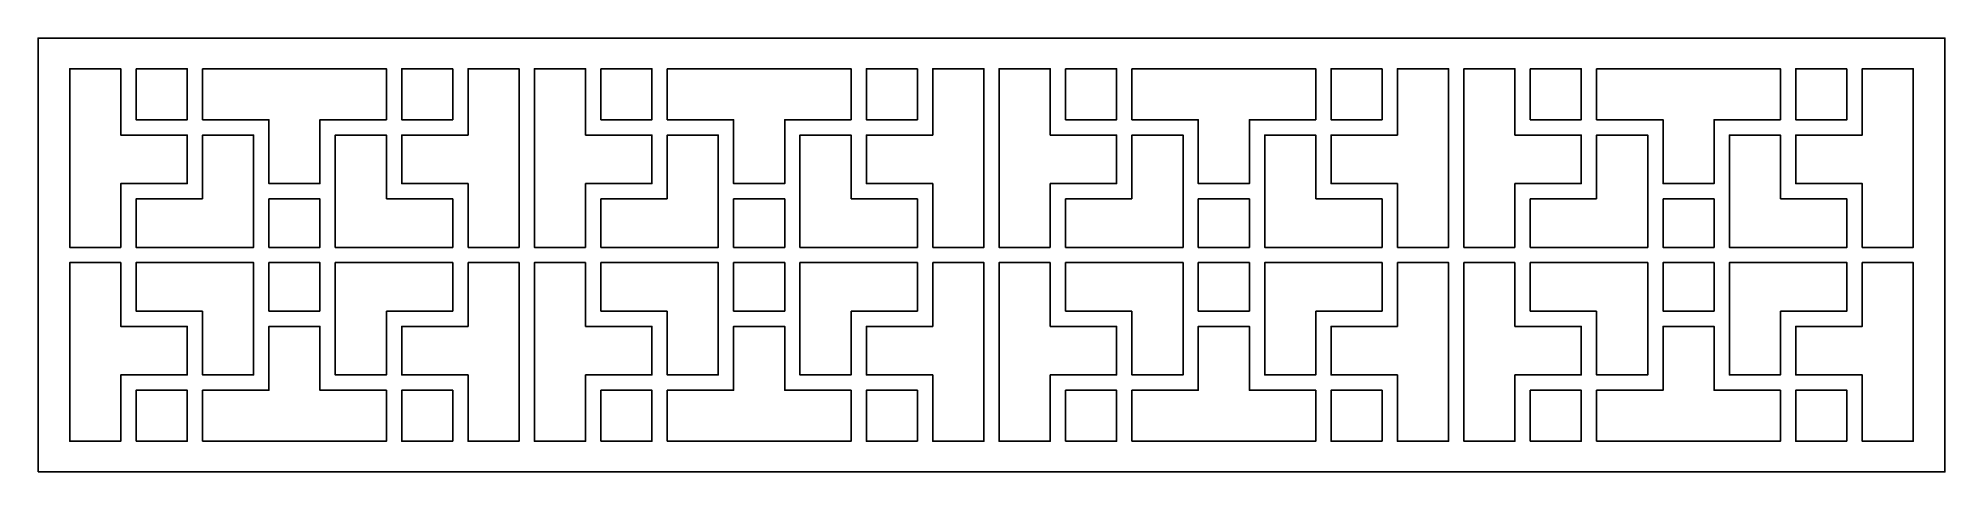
# Model space of a CAD drawing. Header units: centimetres. Extents: x 3.3 to 25.2, y -9 to -4.
import ezdxf

# ---------------------------------------------------------------- set-up
doc = ezdxf.new("R2010")
doc.units = ezdxf.units.CM
doc.header["$MEASUREMENT"] = 0
doc.layers.add('layer 1', color=7, linetype='Continuous')

msp = doc.modelspace()

# ---------------------------------------------------------------- linework, layer by layer
at = {"layer": 'layer 1', "color": 250}
for points, knots in [([(3.28813, -9.00021), (3.28813, -9.00021), (3.28813, -4.02176), (3.28813, -4.02176), (3.28813, -4.02176), (3.28813, -4.02176), (25.15697, -4.02176), (25.15697, -4.02176), (25.15697, -4.02176), (25.15697, -4.02176), (25.15697, -9.00021), (25.15697, -9.00021), (25.15697, -9.00021), (25.15697, -9.00021), (3.28813, -9.00021), (3.28813, -9.00021)], [0, 0, 0, 0, 0.2, 0.2, 0.2, 0.2, 0.4, 0.4, 0.4, 0.4, 0.6, 0.6, 0.6, 0.6, 1, 1, 1, 1]), ([(4.23637, -6.42313), (4.23637, -6.17909), (4.23637, -5.93504), (4.23637, -5.69101), (4.23637, -5.69101), (4.23637, -5.69101), (4.99778, -5.69101), (4.99778, -5.69101), (4.99778, -5.69101), (4.99778, -5.69101), (4.99778, -5.13459), (4.99778, -5.13459), (4.99778, -5.13459), (4.99778, -5.13459), (4.23637, -5.13459), (4.23637, -5.13459), (4.23637, -5.13459), (4.23637, -4.8808), (4.23637, -4.62699), (4.23637, -4.37318), (4.23637, -4.37318), (4.23637, -4.37318), (3.65067, -4.37318), (3.65067, -4.37318), (3.65067, -4.37318), (3.65067, -4.37318), (3.65067, -6.42313), (3.65067, -6.42313), (3.65067, -6.42313), (3.65067, -6.42313), (4.23637, -6.42313), (4.23637, -6.42313)], [0, 0, 0, 0, 0.11111111, 0.11111111, 0.11111111, 0.11111111, 0.22222222, 0.22222222, 0.22222222, 0.22222222, 0.33333333, 0.33333333, 0.33333333, 0.33333333, 0.44444444, 0.44444444, 0.44444444, 0.44444444, 0.55555556, 0.55555556, 0.55555556, 0.55555556, 0.66666667, 0.66666667, 0.66666667, 0.66666667, 0.77777778, 0.77777778, 0.77777778, 0.77777778, 1, 1, 1, 1]), ([(4.41208, -4.37318), (4.41208, -4.37318), (4.41208, -4.95888), (4.41208, -4.95888), (4.41208, -4.95888), (4.41208, -4.95888), (4.99778, -4.95888), (4.99778, -4.95888), (4.99778, -4.95888), (4.99778, -4.95888), (4.99778, -4.37318), (4.99778, -4.37318), (4.99778, -4.37318), (4.99778, -4.37318), (4.41208, -4.37318), (4.41208, -4.37318)], [0, 0, 0, 0, 0.2, 0.2, 0.2, 0.2, 0.4, 0.4, 0.4, 0.4, 0.6, 0.6, 0.6, 0.6, 1, 1, 1, 1]), ([(5.17349, -4.37318), (5.17349, -4.37318), (5.17349, -4.95888), (5.17349, -4.95888), (5.17349, -4.95888), (5.17349, -4.95888), (5.9349, -4.95888), (5.9349, -4.95888), (5.9349, -4.95888), (5.9349, -4.95888), (5.9349, -5.69101), (5.9349, -5.69101), (5.9349, -5.69101), (5.9349, -5.69101), (6.5206, -5.69101), (6.5206, -5.69101), (6.5206, -5.69101), (6.5206, -5.69101), (6.5206, -4.95888), (6.5206, -4.95888), (6.5206, -4.95888), (6.5206, -4.95888), (7.28201, -4.95888), (7.28201, -4.95888), (7.28201, -4.95888), (7.28201, -4.95888), (7.28201, -4.37318), (7.28201, -4.37318), (7.28201, -4.37318), (7.28201, -4.37318), (5.17349, -4.37318), (5.17349, -4.37318)], [0, 0, 0, 0, 0.11111111, 0.11111111, 0.11111111, 0.11111111, 0.22222222, 0.22222222, 0.22222222, 0.22222222, 0.33333333, 0.33333333, 0.33333333, 0.33333333, 0.44444444, 0.44444444, 0.44444444, 0.44444444, 0.55555556, 0.55555556, 0.55555556, 0.55555556, 0.66666667, 0.66666667, 0.66666667, 0.66666667, 0.77777778, 0.77777778, 0.77777778, 0.77777778, 1, 1, 1, 1]), ([(8.04342, -4.37318), (8.04342, -4.37318), (8.04342, -4.95888), (8.04342, -4.95888), (8.04342, -4.95888), (8.04342, -4.95888), (7.45772, -4.95888), (7.45772, -4.95888), (7.45772, -4.95888), (7.45772, -4.95888), (7.45772, -4.37318), (7.45772, -4.37318), (7.45772, -4.37318), (7.45772, -4.37318), (8.04342, -4.37318), (8.04342, -4.37318)], [0, 0, 0, 0, 0.2, 0.2, 0.2, 0.2, 0.4, 0.4, 0.4, 0.4, 0.6, 0.6, 0.6, 0.6, 1, 1, 1, 1]), ([(8.21913, -6.42313), (8.21913, -6.17909), (8.21913, -5.93504), (8.21913, -5.69101), (8.21913, -5.69101), (8.21913, -5.69101), (7.45772, -5.69101), (7.45772, -5.69101), (7.45772, -5.69101), (7.45772, -5.69101), (7.45772, -5.13459), (7.45772, -5.13459), (7.45772, -5.13459), (7.45772, -5.13459), (8.21913, -5.13459), (8.21913, -5.13459), (8.21913, -5.13459), (8.21913, -4.8808), (8.21913, -4.62699), (8.21913, -4.37318), (8.21913, -4.37318), (8.21913, -4.37318), (8.80483, -4.37318), (8.80483, -4.37318), (8.80483, -4.37318), (8.80483, -4.37318), (8.80483, -6.42313), (8.80483, -6.42313), (8.80483, -6.42313), (8.80483, -6.42313), (8.21913, -6.42313), (8.21913, -6.42313)], [0, 0, 0, 0, 0.11111111, 0.11111111, 0.11111111, 0.11111111, 0.22222222, 0.22222222, 0.22222222, 0.22222222, 0.33333333, 0.33333333, 0.33333333, 0.33333333, 0.44444444, 0.44444444, 0.44444444, 0.44444444, 0.55555556, 0.55555556, 0.55555556, 0.55555556, 0.66666667, 0.66666667, 0.66666667, 0.66666667, 0.77777778, 0.77777778, 0.77777778, 0.77777778, 1, 1, 1, 1]), ([(9.56624, -6.42313), (9.56624, -6.17909), (9.56624, -5.93504), (9.56624, -5.69101), (9.56624, -5.69101), (9.56624, -5.69101), (10.32765, -5.69101), (10.32765, -5.69101), (10.32765, -5.69101), (10.32765, -5.69101), (10.32765, -5.13459), (10.32765, -5.13459), (10.32765, -5.13459), (10.32765, -5.13459), (9.56624, -5.13459), (9.56624, -5.13459), (9.56624, -5.13459), (9.56624, -4.8808), (9.56624, -4.62699), (9.56624, -4.37318), (9.56624, -4.37318), (9.56624, -4.37318), (8.98054, -4.37318), (8.98054, -4.37318), (8.98054, -4.37318), (8.98054, -4.37318), (8.98054, -6.42313), (8.98054, -6.42313), (8.98054, -6.42313), (8.98054, -6.42313), (9.56624, -6.42313), (9.56624, -6.42313)], [0, 0, 0, 0, 0.11111111, 0.11111111, 0.11111111, 0.11111111, 0.22222222, 0.22222222, 0.22222222, 0.22222222, 0.33333333, 0.33333333, 0.33333333, 0.33333333, 0.44444444, 0.44444444, 0.44444444, 0.44444444, 0.55555556, 0.55555556, 0.55555556, 0.55555556, 0.66666667, 0.66666667, 0.66666667, 0.66666667, 0.77777778, 0.77777778, 0.77777778, 0.77777778, 1, 1, 1, 1]), ([(9.74195, -4.37318), (9.74195, -4.37318), (9.74195, -4.95888), (9.74195, -4.95888), (9.74195, -4.95888), (9.74195, -4.95888), (10.32765, -4.95888), (10.32765, -4.95888), (10.32765, -4.95888), (10.32765, -4.95888), (10.32765, -4.37318), (10.32765, -4.37318), (10.32765, -4.37318), (10.32765, -4.37318), (9.74195, -4.37318), (9.74195, -4.37318)], [0, 0, 0, 0, 0.2, 0.2, 0.2, 0.2, 0.4, 0.4, 0.4, 0.4, 0.6, 0.6, 0.6, 0.6, 1, 1, 1, 1]), ([(10.50336, -4.37318), (10.50336, -4.37318), (10.50336, -4.95888), (10.50336, -4.95888), (10.50336, -4.95888), (10.50336, -4.95888), (11.26477, -4.95888), (11.26477, -4.95888), (11.26477, -4.95888), (11.26477, -4.95888), (11.26477, -5.69101), (11.26477, -5.69101), (11.26477, -5.69101), (11.26477, -5.69101), (11.85047, -5.69101), (11.85047, -5.69101), (11.85047, -5.69101), (11.85047, -5.69101), (11.85047, -4.95888), (11.85047, -4.95888), (11.85047, -4.95888), (11.85047, -4.95888), (12.61188, -4.95888), (12.61188, -4.95888), (12.61188, -4.95888), (12.61188, -4.95888), (12.61188, -4.37318), (12.61188, -4.37318), (12.61188, -4.37318), (12.61188, -4.37318), (10.50336, -4.37318), (10.50336, -4.37318)], [0, 0, 0, 0, 0.11111111, 0.11111111, 0.11111111, 0.11111111, 0.22222222, 0.22222222, 0.22222222, 0.22222222, 0.33333333, 0.33333333, 0.33333333, 0.33333333, 0.44444444, 0.44444444, 0.44444444, 0.44444444, 0.55555556, 0.55555556, 0.55555556, 0.55555556, 0.66666667, 0.66666667, 0.66666667, 0.66666667, 0.77777778, 0.77777778, 0.77777778, 0.77777778, 1, 1, 1, 1]), ([(13.37329, -4.37318), (13.37329, -4.37318), (13.37329, -4.95888), (13.37329, -4.95888), (13.37329, -4.95888), (13.37329, -4.95888), (12.78759, -4.95888), (12.78759, -4.95888), (12.78759, -4.95888), (12.78759, -4.95888), (12.78759, -4.37318), (12.78759, -4.37318), (12.78759, -4.37318), (12.78759, -4.37318), (13.37329, -4.37318), (13.37329, -4.37318)], [0, 0, 0, 0, 0.2, 0.2, 0.2, 0.2, 0.4, 0.4, 0.4, 0.4, 0.6, 0.6, 0.6, 0.6, 1, 1, 1, 1]), ([(13.549, -6.42313), (13.549, -6.17909), (13.549, -5.93504), (13.549, -5.69101), (13.549, -5.69101), (13.549, -5.69101), (12.78759, -5.69101), (12.78759, -5.69101), (12.78759, -5.69101), (12.78759, -5.69101), (12.78759, -5.13459), (12.78759, -5.13459), (12.78759, -5.13459), (12.78759, -5.13459), (13.549, -5.13459), (13.549, -5.13459), (13.549, -5.13459), (13.549, -4.8808), (13.549, -4.62699), (13.549, -4.37318), (13.549, -4.37318), (13.549, -4.37318), (14.1347, -4.37318), (14.1347, -4.37318), (14.1347, -4.37318), (14.1347, -4.37318), (14.1347, -6.42313), (14.1347, -6.42313), (14.1347, -6.42313), (14.1347, -6.42313), (13.549, -6.42313), (13.549, -6.42313)], [0, 0, 0, 0, 0.11111111, 0.11111111, 0.11111111, 0.11111111, 0.22222222, 0.22222222, 0.22222222, 0.22222222, 0.33333333, 0.33333333, 0.33333333, 0.33333333, 0.44444444, 0.44444444, 0.44444444, 0.44444444, 0.55555556, 0.55555556, 0.55555556, 0.55555556, 0.66666667, 0.66666667, 0.66666667, 0.66666667, 0.77777778, 0.77777778, 0.77777778, 0.77777778, 1, 1, 1, 1]), ([(14.89611, -6.42313), (14.89611, -6.17909), (14.89611, -5.93504), (14.89611, -5.69101), (14.89611, -5.69101), (14.89611, -5.69101), (15.65752, -5.69101), (15.65752, -5.69101), (15.65752, -5.69101), (15.65752, -5.69101), (15.65752, -5.13459), (15.65752, -5.13459), (15.65752, -5.13459), (15.65752, -5.13459), (14.89611, -5.13459), (14.89611, -5.13459), (14.89611, -5.13459), (14.89611, -4.8808), (14.89611, -4.62699), (14.89611, -4.37318), (14.89611, -4.37318), (14.89611, -4.37318), (14.31041, -4.37318), (14.31041, -4.37318), (14.31041, -4.37318), (14.31041, -4.37318), (14.31041, -6.42313), (14.31041, -6.42313), (14.31041, -6.42313), (14.31041, -6.42313), (14.89611, -6.42313), (14.89611, -6.42313)], [0, 0, 0, 0, 0.11111111, 0.11111111, 0.11111111, 0.11111111, 0.22222222, 0.22222222, 0.22222222, 0.22222222, 0.33333333, 0.33333333, 0.33333333, 0.33333333, 0.44444444, 0.44444444, 0.44444444, 0.44444444, 0.55555556, 0.55555556, 0.55555556, 0.55555556, 0.66666667, 0.66666667, 0.66666667, 0.66666667, 0.77777778, 0.77777778, 0.77777778, 0.77777778, 1, 1, 1, 1]), ([(15.07182, -4.37318), (15.07182, -4.37318), (15.07182, -4.95888), (15.07182, -4.95888), (15.07182, -4.95888), (15.07182, -4.95888), (15.65752, -4.95888), (15.65752, -4.95888), (15.65752, -4.95888), (15.65752, -4.95888), (15.65752, -4.37318), (15.65752, -4.37318), (15.65752, -4.37318), (15.65752, -4.37318), (15.07182, -4.37318), (15.07182, -4.37318)], [0, 0, 0, 0, 0.2, 0.2, 0.2, 0.2, 0.4, 0.4, 0.4, 0.4, 0.6, 0.6, 0.6, 0.6, 1, 1, 1, 1]), ([(15.83323, -4.37318), (15.83323, -4.37318), (15.83323, -4.95888), (15.83323, -4.95888), (15.83323, -4.95888), (15.83323, -4.95888), (16.59464, -4.95888), (16.59464, -4.95888), (16.59464, -4.95888), (16.59464, -4.95888), (16.59464, -5.69101), (16.59464, -5.69101), (16.59464, -5.69101), (16.59464, -5.69101), (17.18033, -5.69101), (17.18033, -5.69101), (17.18033, -5.69101), (17.18033, -5.69101), (17.18033, -4.95888), (17.18033, -4.95888), (17.18033, -4.95888), (17.18033, -4.95888), (17.94174, -4.95888), (17.94174, -4.95888), (17.94174, -4.95888), (17.94174, -4.95888), (17.94174, -4.37318), (17.94174, -4.37318), (17.94174, -4.37318), (17.94174, -4.37318), (15.83323, -4.37318), (15.83323, -4.37318)], [0, 0, 0, 0, 0.11111111, 0.11111111, 0.11111111, 0.11111111, 0.22222222, 0.22222222, 0.22222222, 0.22222222, 0.33333333, 0.33333333, 0.33333333, 0.33333333, 0.44444444, 0.44444444, 0.44444444, 0.44444444, 0.55555556, 0.55555556, 0.55555556, 0.55555556, 0.66666667, 0.66666667, 0.66666667, 0.66666667, 0.77777778, 0.77777778, 0.77777778, 0.77777778, 1, 1, 1, 1]), ([(18.70315, -4.37318), (18.70315, -4.37318), (18.70315, -4.95888), (18.70315, -4.95888), (18.70315, -4.95888), (18.70315, -4.95888), (18.11745, -4.95888), (18.11745, -4.95888), (18.11745, -4.95888), (18.11745, -4.95888), (18.11745, -4.37318), (18.11745, -4.37318), (18.11745, -4.37318), (18.11745, -4.37318), (18.70315, -4.37318), (18.70315, -4.37318)], [0, 0, 0, 0, 0.2, 0.2, 0.2, 0.2, 0.4, 0.4, 0.4, 0.4, 0.6, 0.6, 0.6, 0.6, 1, 1, 1, 1]), ([(18.87886, -6.42313), (18.87886, -6.17909), (18.87886, -5.93504), (18.87886, -5.69101), (18.87886, -5.69101), (18.87886, -5.69101), (18.11745, -5.69101), (18.11745, -5.69101), (18.11745, -5.69101), (18.11745, -5.69101), (18.11745, -5.13459), (18.11745, -5.13459), (18.11745, -5.13459), (18.11745, -5.13459), (18.87886, -5.13459), (18.87886, -5.13459), (18.87886, -5.13459), (18.87886, -4.8808), (18.87886, -4.62699), (18.87886, -4.37318), (18.87886, -4.37318), (18.87886, -4.37318), (19.46456, -4.37318), (19.46456, -4.37318), (19.46456, -4.37318), (19.46456, -4.37318), (19.46456, -6.42313), (19.46456, -6.42313), (19.46456, -6.42313), (19.46456, -6.42313), (18.87886, -6.42313), (18.87886, -6.42313)], [0, 0, 0, 0, 0.11111111, 0.11111111, 0.11111111, 0.11111111, 0.22222222, 0.22222222, 0.22222222, 0.22222222, 0.33333333, 0.33333333, 0.33333333, 0.33333333, 0.44444444, 0.44444444, 0.44444444, 0.44444444, 0.55555556, 0.55555556, 0.55555556, 0.55555556, 0.66666667, 0.66666667, 0.66666667, 0.66666667, 0.77777778, 0.77777778, 0.77777778, 0.77777778, 1, 1, 1, 1]), ([(20.22597, -6.42313), (20.22597, -6.17909), (20.22597, -5.93504), (20.22597, -5.69101), (20.22597, -5.69101), (20.22597, -5.69101), (20.98738, -5.69101), (20.98738, -5.69101), (20.98738, -5.69101), (20.98738, -5.69101), (20.98738, -5.13459), (20.98738, -5.13459), (20.98738, -5.13459), (20.98738, -5.13459), (20.22597, -5.13459), (20.22597, -5.13459), (20.22597, -5.13459), (20.22597, -4.8808), (20.22597, -4.62699), (20.22597, -4.37318), (20.22597, -4.37318), (20.22597, -4.37318), (19.64027, -4.37318), (19.64027, -4.37318), (19.64027, -4.37318), (19.64027, -4.37318), (19.64027, -6.42313), (19.64027, -6.42313), (19.64027, -6.42313), (19.64027, -6.42313), (20.22597, -6.42313), (20.22597, -6.42313)], [0, 0, 0, 0, 0.11111111, 0.11111111, 0.11111111, 0.11111111, 0.22222222, 0.22222222, 0.22222222, 0.22222222, 0.33333333, 0.33333333, 0.33333333, 0.33333333, 0.44444444, 0.44444444, 0.44444444, 0.44444444, 0.55555556, 0.55555556, 0.55555556, 0.55555556, 0.66666667, 0.66666667, 0.66666667, 0.66666667, 0.77777778, 0.77777778, 0.77777778, 0.77777778, 1, 1, 1, 1]), ([(20.40168, -4.37318), (20.40168, -4.37318), (20.40168, -4.95888), (20.40168, -4.95888), (20.40168, -4.95888), (20.40168, -4.95888), (20.98738, -4.95888), (20.98738, -4.95888), (20.98738, -4.95888), (20.98738, -4.95888), (20.98738, -4.37318), (20.98738, -4.37318), (20.98738, -4.37318), (20.98738, -4.37318), (20.40168, -4.37318), (20.40168, -4.37318)], [0, 0, 0, 0, 0.2, 0.2, 0.2, 0.2, 0.4, 0.4, 0.4, 0.4, 0.6, 0.6, 0.6, 0.6, 1, 1, 1, 1]), ([(21.16309, -4.37318), (21.16309, -4.37318), (21.16309, -4.95888), (21.16309, -4.95888), (21.16309, -4.95888), (21.16309, -4.95888), (21.9245, -4.95888), (21.9245, -4.95888), (21.9245, -4.95888), (21.9245, -4.95888), (21.9245, -5.69101), (21.9245, -5.69101), (21.9245, -5.69101), (21.9245, -5.69101), (22.5102, -5.69101), (22.5102, -5.69101), (22.5102, -5.69101), (22.5102, -5.69101), (22.5102, -4.95888), (22.5102, -4.95888), (22.5102, -4.95888), (22.5102, -4.95888), (23.27161, -4.95888), (23.27161, -4.95888), (23.27161, -4.95888), (23.27161, -4.95888), (23.27161, -4.37318), (23.27161, -4.37318), (23.27161, -4.37318), (23.27161, -4.37318), (21.16309, -4.37318), (21.16309, -4.37318)], [0, 0, 0, 0, 0.11111111, 0.11111111, 0.11111111, 0.11111111, 0.22222222, 0.22222222, 0.22222222, 0.22222222, 0.33333333, 0.33333333, 0.33333333, 0.33333333, 0.44444444, 0.44444444, 0.44444444, 0.44444444, 0.55555556, 0.55555556, 0.55555556, 0.55555556, 0.66666667, 0.66666667, 0.66666667, 0.66666667, 0.77777778, 0.77777778, 0.77777778, 0.77777778, 1, 1, 1, 1]), ([(24.03302, -4.37318), (24.03302, -4.37318), (24.03302, -4.95888), (24.03302, -4.95888), (24.03302, -4.95888), (24.03302, -4.95888), (23.44732, -4.95888), (23.44732, -4.95888), (23.44732, -4.95888), (23.44732, -4.95888), (23.44732, -4.37318), (23.44732, -4.37318), (23.44732, -4.37318), (23.44732, -4.37318), (24.03302, -4.37318), (24.03302, -4.37318)], [0, 0, 0, 0, 0.2, 0.2, 0.2, 0.2, 0.4, 0.4, 0.4, 0.4, 0.6, 0.6, 0.6, 0.6, 1, 1, 1, 1]), ([(24.20873, -6.42313), (24.20873, -6.17909), (24.20873, -5.93504), (24.20873, -5.69101), (24.20873, -5.69101), (24.20873, -5.69101), (23.44732, -5.69101), (23.44732, -5.69101), (23.44732, -5.69101), (23.44732, -5.69101), (23.44732, -5.13459), (23.44732, -5.13459), (23.44732, -5.13459), (23.44732, -5.13459), (24.20873, -5.13459), (24.20873, -5.13459), (24.20873, -5.13459), (24.20873, -4.8808), (24.20873, -4.62699), (24.20873, -4.37318), (24.20873, -4.37318), (24.20873, -4.37318), (24.79443, -4.37318), (24.79443, -4.37318), (24.79443, -4.37318), (24.79443, -4.37318), (24.79443, -6.42313), (24.79443, -6.42313), (24.79443, -6.42313), (24.79443, -6.42313), (24.20873, -6.42313), (24.20873, -6.42313)], [0, 0, 0, 0, 0.11111111, 0.11111111, 0.11111111, 0.11111111, 0.22222222, 0.22222222, 0.22222222, 0.22222222, 0.33333333, 0.33333333, 0.33333333, 0.33333333, 0.44444444, 0.44444444, 0.44444444, 0.44444444, 0.55555556, 0.55555556, 0.55555556, 0.55555556, 0.66666667, 0.66666667, 0.66666667, 0.66666667, 0.77777778, 0.77777778, 0.77777778, 0.77777778, 1, 1, 1, 1]), ([(5.17349, -5.86672), (5.17349, -5.86672), (4.41208, -5.86672), (4.41208, -5.86672), (4.41208, -5.86672), (4.41208, -5.86672), (4.41208, -6.42313), (4.41208, -6.42313), (4.41208, -6.42313), (4.41208, -6.42313), (5.75919, -6.42313), (5.75919, -6.42313), (5.75919, -6.42313), (5.75919, -5.94716), (5.75919, -5.4951), (5.75919, -5.13459), (5.75919, -5.13459), (5.75919, -5.13459), (5.17349, -5.13459), (5.17349, -5.13459), (5.17349, -5.13459), (5.17349, -5.37864), (5.17349, -5.62267), (5.17349, -5.86672)], [0, 0, 0, 0, 0.14285714, 0.14285714, 0.14285714, 0.14285714, 0.28571429, 0.28571429, 0.28571429, 0.28571429, 0.42857143, 0.42857143, 0.42857143, 0.42857143, 0.57142857, 0.57142857, 0.57142857, 0.57142857, 0.71428571, 0.71428571, 0.71428571, 0.71428571, 1, 1, 1, 1]), ([(7.28201, -5.86672), (7.28201, -5.86672), (8.04342, -5.86672), (8.04342, -5.86672), (8.04342, -5.86672), (8.04342, -5.86672), (8.04342, -6.42313), (8.04342, -6.42313), (8.04342, -6.42313), (8.04342, -6.42313), (6.69631, -6.42313), (6.69631, -6.42313), (6.69631, -6.42313), (6.69631, -5.94716), (6.69631, -5.4951), (6.69631, -5.13459), (6.69631, -5.13459), (6.69631, -5.13459), (7.28201, -5.13459), (7.28201, -5.13459), (7.28201, -5.13459), (7.28201, -5.37864), (7.28201, -5.62267), (7.28201, -5.86672)], [0, 0, 0, 0, 0.14285714, 0.14285714, 0.14285714, 0.14285714, 0.28571429, 0.28571429, 0.28571429, 0.28571429, 0.42857143, 0.42857143, 0.42857143, 0.42857143, 0.57142857, 0.57142857, 0.57142857, 0.57142857, 0.71428571, 0.71428571, 0.71428571, 0.71428571, 1, 1, 1, 1]), ([(10.50336, -5.86672), (10.50336, -5.86672), (9.74195, -5.86672), (9.74195, -5.86672), (9.74195, -5.86672), (9.74195, -5.86672), (9.74195, -6.42313), (9.74195, -6.42313), (9.74195, -6.42313), (9.74195, -6.42313), (11.08906, -6.42313), (11.08906, -6.42313), (11.08906, -6.42313), (11.08906, -5.94716), (11.08906, -5.4951), (11.08906, -5.13459), (11.08906, -5.13459), (11.08906, -5.13459), (10.50336, -5.13459), (10.50336, -5.13459), (10.50336, -5.13459), (10.50336, -5.37864), (10.50336, -5.62267), (10.50336, -5.86672)], [0, 0, 0, 0, 0.14285714, 0.14285714, 0.14285714, 0.14285714, 0.28571429, 0.28571429, 0.28571429, 0.28571429, 0.42857143, 0.42857143, 0.42857143, 0.42857143, 0.57142857, 0.57142857, 0.57142857, 0.57142857, 0.71428571, 0.71428571, 0.71428571, 0.71428571, 1, 1, 1, 1]), ([(12.61188, -5.86672), (12.61188, -5.86672), (13.37329, -5.86672), (13.37329, -5.86672), (13.37329, -5.86672), (13.37329, -5.86672), (13.37329, -6.42313), (13.37329, -6.42313), (13.37329, -6.42313), (13.37329, -6.42313), (12.02618, -6.42313), (12.02618, -6.42313), (12.02618, -6.42313), (12.02618, -5.94716), (12.02618, -5.4951), (12.02618, -5.13459), (12.02618, -5.13459), (12.02618, -5.13459), (12.61188, -5.13459), (12.61188, -5.13459), (12.61188, -5.13459), (12.61188, -5.37864), (12.61188, -5.62267), (12.61188, -5.86672)], [0, 0, 0, 0, 0.14285714, 0.14285714, 0.14285714, 0.14285714, 0.28571429, 0.28571429, 0.28571429, 0.28571429, 0.42857143, 0.42857143, 0.42857143, 0.42857143, 0.57142857, 0.57142857, 0.57142857, 0.57142857, 0.71428571, 0.71428571, 0.71428571, 0.71428571, 1, 1, 1, 1]), ([(15.83323, -5.86672), (15.83323, -5.86672), (15.07182, -5.86672), (15.07182, -5.86672), (15.07182, -5.86672), (15.07182, -5.86672), (15.07182, -6.42313), (15.07182, -6.42313), (15.07182, -6.42313), (15.07182, -6.42313), (16.41893, -6.42313), (16.41893, -6.42313), (16.41893, -6.42313), (16.41893, -5.94716), (16.41893, -5.4951), (16.41893, -5.13459), (16.41893, -5.13459), (16.41893, -5.13459), (15.83323, -5.13459), (15.83323, -5.13459), (15.83323, -5.13459), (15.83323, -5.37864), (15.83323, -5.62267), (15.83323, -5.86672)], [0, 0, 0, 0, 0.14285714, 0.14285714, 0.14285714, 0.14285714, 0.28571429, 0.28571429, 0.28571429, 0.28571429, 0.42857143, 0.42857143, 0.42857143, 0.42857143, 0.57142857, 0.57142857, 0.57142857, 0.57142857, 0.71428571, 0.71428571, 0.71428571, 0.71428571, 1, 1, 1, 1]), ([(17.94174, -5.86672), (17.94174, -5.86672), (18.70315, -5.86672), (18.70315, -5.86672), (18.70315, -5.86672), (18.70315, -5.86672), (18.70315, -6.42313), (18.70315, -6.42313), (18.70315, -6.42313), (18.70315, -6.42313), (17.35604, -6.42313), (17.35604, -6.42313), (17.35604, -6.42313), (17.35604, -5.94716), (17.35604, -5.4951), (17.35604, -5.13459), (17.35604, -5.13459), (17.35604, -5.13459), (17.94174, -5.13459), (17.94174, -5.13459), (17.94174, -5.13459), (17.94174, -5.37864), (17.94174, -5.62267), (17.94174, -5.86672)], [0, 0, 0, 0, 0.14285714, 0.14285714, 0.14285714, 0.14285714, 0.28571429, 0.28571429, 0.28571429, 0.28571429, 0.42857143, 0.42857143, 0.42857143, 0.42857143, 0.57142857, 0.57142857, 0.57142857, 0.57142857, 0.71428571, 0.71428571, 0.71428571, 0.71428571, 1, 1, 1, 1]), ([(21.16309, -5.86672), (21.16309, -5.86672), (20.40168, -5.86672), (20.40168, -5.86672), (20.40168, -5.86672), (20.40168, -5.86672), (20.40168, -6.42313), (20.40168, -6.42313), (20.40168, -6.42313), (20.40168, -6.42313), (21.74879, -6.42313), (21.74879, -6.42313), (21.74879, -6.42313), (21.74879, -5.94716), (21.74879, -5.4951), (21.74879, -5.13459), (21.74879, -5.13459), (21.74879, -5.13459), (21.16309, -5.13459), (21.16309, -5.13459), (21.16309, -5.13459), (21.16309, -5.37864), (21.16309, -5.62267), (21.16309, -5.86672)], [0, 0, 0, 0, 0.14285714, 0.14285714, 0.14285714, 0.14285714, 0.28571429, 0.28571429, 0.28571429, 0.28571429, 0.42857143, 0.42857143, 0.42857143, 0.42857143, 0.57142857, 0.57142857, 0.57142857, 0.57142857, 0.71428571, 0.71428571, 0.71428571, 0.71428571, 1, 1, 1, 1]), ([(23.27161, -5.86672), (23.27161, -5.86672), (24.03302, -5.86672), (24.03302, -5.86672), (24.03302, -5.86672), (24.03302, -5.86672), (24.03302, -6.42313), (24.03302, -6.42313), (24.03302, -6.42313), (24.03302, -6.42313), (22.68591, -6.42313), (22.68591, -6.42313), (22.68591, -6.42313), (22.68591, -5.94716), (22.68591, -5.4951), (22.68591, -5.13459), (22.68591, -5.13459), (22.68591, -5.13459), (23.27161, -5.13459), (23.27161, -5.13459), (23.27161, -5.13459), (23.27161, -5.37864), (23.27161, -5.62267), (23.27161, -5.86672)], [0, 0, 0, 0, 0.14285714, 0.14285714, 0.14285714, 0.14285714, 0.28571429, 0.28571429, 0.28571429, 0.28571429, 0.42857143, 0.42857143, 0.42857143, 0.42857143, 0.57142857, 0.57142857, 0.57142857, 0.57142857, 0.71428571, 0.71428571, 0.71428571, 0.71428571, 1, 1, 1, 1]), ([(5.9349, -5.86672), (5.9349, -5.86672), (5.9349, -6.42313), (5.9349, -6.42313), (5.9349, -6.42313), (5.9349, -6.42313), (6.5206, -6.42313), (6.5206, -6.42313), (6.5206, -6.42313), (6.5206, -6.42313), (6.5206, -5.86672), (6.5206, -5.86672), (6.5206, -5.86672), (6.5206, -5.86672), (5.9349, -5.86672), (5.9349, -5.86672)], [0, 0, 0, 0, 0.2, 0.2, 0.2, 0.2, 0.4, 0.4, 0.4, 0.4, 0.6, 0.6, 0.6, 0.6, 1, 1, 1, 1]), ([(11.26477, -5.86672), (11.26477, -5.86672), (11.26477, -6.42313), (11.26477, -6.42313), (11.26477, -6.42313), (11.26477, -6.42313), (11.85047, -6.42313), (11.85047, -6.42313), (11.85047, -6.42313), (11.85047, -6.42313), (11.85047, -5.86672), (11.85047, -5.86672), (11.85047, -5.86672), (11.85047, -5.86672), (11.26477, -5.86672), (11.26477, -5.86672)], [0, 0, 0, 0, 0.2, 0.2, 0.2, 0.2, 0.4, 0.4, 0.4, 0.4, 0.6, 0.6, 0.6, 0.6, 1, 1, 1, 1]), ([(16.59464, -5.86672), (16.59464, -5.86672), (16.59464, -6.42313), (16.59464, -6.42313), (16.59464, -6.42313), (16.59464, -6.42313), (17.18033, -6.42313), (17.18033, -6.42313), (17.18033, -6.42313), (17.18033, -6.42313), (17.18033, -5.86672), (17.18033, -5.86672), (17.18033, -5.86672), (17.18033, -5.86672), (16.59464, -5.86672), (16.59464, -5.86672)], [0, 0, 0, 0, 0.2, 0.2, 0.2, 0.2, 0.4, 0.4, 0.4, 0.4, 0.6, 0.6, 0.6, 0.6, 1, 1, 1, 1]), ([(21.9245, -5.86672), (21.9245, -5.86672), (21.9245, -6.42313), (21.9245, -6.42313), (21.9245, -6.42313), (21.9245, -6.42313), (22.5102, -6.42313), (22.5102, -6.42313), (22.5102, -6.42313), (22.5102, -6.42313), (22.5102, -5.86672), (22.5102, -5.86672), (22.5102, -5.86672), (22.5102, -5.86672), (21.9245, -5.86672), (21.9245, -5.86672)], [0, 0, 0, 0, 0.2, 0.2, 0.2, 0.2, 0.4, 0.4, 0.4, 0.4, 0.6, 0.6, 0.6, 0.6, 1, 1, 1, 1]), ([(4.23637, -6.59884), (4.23637, -6.84288), (4.23637, -7.08693), (4.23637, -7.33096), (4.23637, -7.33096), (4.23637, -7.33096), (4.99778, -7.33096), (4.99778, -7.33096), (4.99778, -7.33096), (4.99778, -7.33096), (4.99778, -7.88738), (4.99778, -7.88738), (4.99778, -7.88738), (4.99778, -7.88738), (4.23637, -7.88738), (4.23637, -7.88738), (4.23637, -7.88738), (4.23637, -8.14117), (4.23637, -8.39498), (4.23637, -8.64879), (4.23637, -8.64879), (4.23637, -8.64879), (3.65067, -8.64879), (3.65067, -8.64879), (3.65067, -8.64879), (3.65067, -8.64879), (3.65067, -6.59884), (3.65067, -6.59884), (3.65067, -6.59884), (3.65067, -6.59884), (4.23637, -6.59884), (4.23637, -6.59884)], [0, 0, 0, 0, 0.11111111, 0.11111111, 0.11111111, 0.11111111, 0.22222222, 0.22222222, 0.22222222, 0.22222222, 0.33333333, 0.33333333, 0.33333333, 0.33333333, 0.44444444, 0.44444444, 0.44444444, 0.44444444, 0.55555556, 0.55555556, 0.55555556, 0.55555556, 0.66666667, 0.66666667, 0.66666667, 0.66666667, 0.77777778, 0.77777778, 0.77777778, 0.77777778, 1, 1, 1, 1]), ([(5.17349, -7.15525), (5.17349, -7.15525), (4.41208, -7.15525), (4.41208, -7.15525), (4.41208, -7.15525), (4.41208, -7.15525), (4.41208, -6.59884), (4.41208, -6.59884), (4.41208, -6.59884), (4.41208, -6.59884), (5.75919, -6.59884), (5.75919, -6.59884), (5.75919, -6.59884), (5.75919, -7.07481), (5.75919, -7.52687), (5.75919, -7.88738), (5.75919, -7.88738), (5.75919, -7.88738), (5.17349, -7.88738), (5.17349, -7.88738), (5.17349, -7.88738), (5.17349, -7.64333), (5.17349, -7.3993), (5.17349, -7.15525)], [0, 0, 0, 0, 0.14285714, 0.14285714, 0.14285714, 0.14285714, 0.28571429, 0.28571429, 0.28571429, 0.28571429, 0.42857143, 0.42857143, 0.42857143, 0.42857143, 0.57142857, 0.57142857, 0.57142857, 0.57142857, 0.71428571, 0.71428571, 0.71428571, 0.71428571, 1, 1, 1, 1]), ([(6.5206, -7.15525), (6.5206, -7.15525), (6.5206, -6.59884), (6.5206, -6.59884), (6.5206, -6.59884), (6.5206, -6.59884), (5.9349, -6.59884), (5.9349, -6.59884), (5.9349, -6.59884), (5.9349, -6.59884), (5.9349, -7.15525), (5.9349, -7.15525), (5.9349, -7.15525), (5.9349, -7.15525), (6.5206, -7.15525), (6.5206, -7.15525)], [0, 0, 0, 0, 0.2, 0.2, 0.2, 0.2, 0.4, 0.4, 0.4, 0.4, 0.6, 0.6, 0.6, 0.6, 1, 1, 1, 1]), ([(7.28201, -7.15525), (7.28201, -7.15525), (8.04342, -7.15525), (8.04342, -7.15525), (8.04342, -7.15525), (8.04342, -7.15525), (8.04342, -6.59884), (8.04342, -6.59884), (8.04342, -6.59884), (8.04342, -6.59884), (6.69631, -6.59884), (6.69631, -6.59884), (6.69631, -6.59884), (6.69631, -7.07481), (6.69631, -7.52687), (6.69631, -7.88738), (6.69631, -7.88738), (6.69631, -7.88738), (7.28201, -7.88738), (7.28201, -7.88738), (7.28201, -7.88738), (7.28201, -7.64333), (7.28201, -7.3993), (7.28201, -7.15525)], [0, 0, 0, 0, 0.14285714, 0.14285714, 0.14285714, 0.14285714, 0.28571429, 0.28571429, 0.28571429, 0.28571429, 0.42857143, 0.42857143, 0.42857143, 0.42857143, 0.57142857, 0.57142857, 0.57142857, 0.57142857, 0.71428571, 0.71428571, 0.71428571, 0.71428571, 1, 1, 1, 1]), ([(8.21913, -6.59884), (8.21913, -6.84288), (8.21913, -7.08693), (8.21913, -7.33096), (8.21913, -7.33096), (8.21913, -7.33096), (7.45772, -7.33096), (7.45772, -7.33096), (7.45772, -7.33096), (7.45772, -7.33096), (7.45772, -7.88738), (7.45772, -7.88738), (7.45772, -7.88738), (7.45772, -7.88738), (8.21913, -7.88738), (8.21913, -7.88738), (8.21913, -7.88738), (8.21913, -8.14117), (8.21913, -8.39498), (8.21913, -8.64879), (8.21913, -8.64879), (8.21913, -8.64879), (8.80483, -8.64879), (8.80483, -8.64879), (8.80483, -8.64879), (8.80483, -8.64879), (8.80483, -6.59884), (8.80483, -6.59884), (8.80483, -6.59884), (8.80483, -6.59884), (8.21913, -6.59884), (8.21913, -6.59884)], [0, 0, 0, 0, 0.11111111, 0.11111111, 0.11111111, 0.11111111, 0.22222222, 0.22222222, 0.22222222, 0.22222222, 0.33333333, 0.33333333, 0.33333333, 0.33333333, 0.44444444, 0.44444444, 0.44444444, 0.44444444, 0.55555556, 0.55555556, 0.55555556, 0.55555556, 0.66666667, 0.66666667, 0.66666667, 0.66666667, 0.77777778, 0.77777778, 0.77777778, 0.77777778, 1, 1, 1, 1]), ([(9.56624, -6.59884), (9.56624, -6.84288), (9.56624, -7.08693), (9.56624, -7.33096), (9.56624, -7.33096), (9.56624, -7.33096), (10.32765, -7.33096), (10.32765, -7.33096), (10.32765, -7.33096), (10.32765, -7.33096), (10.32765, -7.88738), (10.32765, -7.88738), (10.32765, -7.88738), (10.32765, -7.88738), (9.56624, -7.88738), (9.56624, -7.88738), (9.56624, -7.88738), (9.56624, -8.14117), (9.56624, -8.39498), (9.56624, -8.64879), (9.56624, -8.64879), (9.56624, -8.64879), (8.98054, -8.64879), (8.98054, -8.64879), (8.98054, -8.64879), (8.98054, -8.64879), (8.98054, -6.59884), (8.98054, -6.59884), (8.98054, -6.59884), (8.98054, -6.59884), (9.56624, -6.59884), (9.56624, -6.59884)], [0, 0, 0, 0, 0.11111111, 0.11111111, 0.11111111, 0.11111111, 0.22222222, 0.22222222, 0.22222222, 0.22222222, 0.33333333, 0.33333333, 0.33333333, 0.33333333, 0.44444444, 0.44444444, 0.44444444, 0.44444444, 0.55555556, 0.55555556, 0.55555556, 0.55555556, 0.66666667, 0.66666667, 0.66666667, 0.66666667, 0.77777778, 0.77777778, 0.77777778, 0.77777778, 1, 1, 1, 1]), ([(10.50336, -7.15525), (10.50336, -7.15525), (9.74195, -7.15525), (9.74195, -7.15525), (9.74195, -7.15525), (9.74195, -7.15525), (9.74195, -6.59884), (9.74195, -6.59884), (9.74195, -6.59884), (9.74195, -6.59884), (11.08906, -6.59884), (11.08906, -6.59884), (11.08906, -6.59884), (11.08906, -7.07481), (11.08906, -7.52687), (11.08906, -7.88738), (11.08906, -7.88738), (11.08906, -7.88738), (10.50336, -7.88738), (10.50336, -7.88738), (10.50336, -7.88738), (10.50336, -7.64333), (10.50336, -7.3993), (10.50336, -7.15525)], [0, 0, 0, 0, 0.14285714, 0.14285714, 0.14285714, 0.14285714, 0.28571429, 0.28571429, 0.28571429, 0.28571429, 0.42857143, 0.42857143, 0.42857143, 0.42857143, 0.57142857, 0.57142857, 0.57142857, 0.57142857, 0.71428571, 0.71428571, 0.71428571, 0.71428571, 1, 1, 1, 1]), ([(11.85047, -7.15525), (11.85047, -7.15525), (11.85047, -6.59884), (11.85047, -6.59884), (11.85047, -6.59884), (11.85047, -6.59884), (11.26477, -6.59884), (11.26477, -6.59884), (11.26477, -6.59884), (11.26477, -6.59884), (11.26477, -7.15525), (11.26477, -7.15525), (11.26477, -7.15525), (11.26477, -7.15525), (11.85047, -7.15525), (11.85047, -7.15525)], [0, 0, 0, 0, 0.2, 0.2, 0.2, 0.2, 0.4, 0.4, 0.4, 0.4, 0.6, 0.6, 0.6, 0.6, 1, 1, 1, 1]), ([(12.61188, -7.15525), (12.61188, -7.15525), (13.37329, -7.15525), (13.37329, -7.15525), (13.37329, -7.15525), (13.37329, -7.15525), (13.37329, -6.59884), (13.37329, -6.59884), (13.37329, -6.59884), (13.37329, -6.59884), (12.02618, -6.59884), (12.02618, -6.59884), (12.02618, -6.59884), (12.02618, -7.07481), (12.02618, -7.52687), (12.02618, -7.88738), (12.02618, -7.88738), (12.02618, -7.88738), (12.61188, -7.88738), (12.61188, -7.88738), (12.61188, -7.88738), (12.61188, -7.64333), (12.61188, -7.3993), (12.61188, -7.15525)], [0, 0, 0, 0, 0.14285714, 0.14285714, 0.14285714, 0.14285714, 0.28571429, 0.28571429, 0.28571429, 0.28571429, 0.42857143, 0.42857143, 0.42857143, 0.42857143, 0.57142857, 0.57142857, 0.57142857, 0.57142857, 0.71428571, 0.71428571, 0.71428571, 0.71428571, 1, 1, 1, 1]), ([(13.549, -6.59884), (13.549, -6.84288), (13.549, -7.08693), (13.549, -7.33096), (13.549, -7.33096), (13.549, -7.33096), (12.78759, -7.33096), (12.78759, -7.33096), (12.78759, -7.33096), (12.78759, -7.33096), (12.78759, -7.88738), (12.78759, -7.88738), (12.78759, -7.88738), (12.78759, -7.88738), (13.549, -7.88738), (13.549, -7.88738), (13.549, -7.88738), (13.549, -8.14117), (13.549, -8.39498), (13.549, -8.64879), (13.549, -8.64879), (13.549, -8.64879), (14.1347, -8.64879), (14.1347, -8.64879), (14.1347, -8.64879), (14.1347, -8.64879), (14.1347, -6.59884), (14.1347, -6.59884), (14.1347, -6.59884), (14.1347, -6.59884), (13.549, -6.59884), (13.549, -6.59884)], [0, 0, 0, 0, 0.11111111, 0.11111111, 0.11111111, 0.11111111, 0.22222222, 0.22222222, 0.22222222, 0.22222222, 0.33333333, 0.33333333, 0.33333333, 0.33333333, 0.44444444, 0.44444444, 0.44444444, 0.44444444, 0.55555556, 0.55555556, 0.55555556, 0.55555556, 0.66666667, 0.66666667, 0.66666667, 0.66666667, 0.77777778, 0.77777778, 0.77777778, 0.77777778, 1, 1, 1, 1]), ([(14.89611, -6.59884), (14.89611, -6.84288), (14.89611, -7.08693), (14.89611, -7.33096), (14.89611, -7.33096), (14.89611, -7.33096), (15.65752, -7.33096), (15.65752, -7.33096), (15.65752, -7.33096), (15.65752, -7.33096), (15.65752, -7.88738), (15.65752, -7.88738), (15.65752, -7.88738), (15.65752, -7.88738), (14.89611, -7.88738), (14.89611, -7.88738), (14.89611, -7.88738), (14.89611, -8.14117), (14.89611, -8.39498), (14.89611, -8.64879), (14.89611, -8.64879), (14.89611, -8.64879), (14.31041, -8.64879), (14.31041, -8.64879), (14.31041, -8.64879), (14.31041, -8.64879), (14.31041, -6.59884), (14.31041, -6.59884), (14.31041, -6.59884), (14.31041, -6.59884), (14.89611, -6.59884), (14.89611, -6.59884)], [0, 0, 0, 0, 0.11111111, 0.11111111, 0.11111111, 0.11111111, 0.22222222, 0.22222222, 0.22222222, 0.22222222, 0.33333333, 0.33333333, 0.33333333, 0.33333333, 0.44444444, 0.44444444, 0.44444444, 0.44444444, 0.55555556, 0.55555556, 0.55555556, 0.55555556, 0.66666667, 0.66666667, 0.66666667, 0.66666667, 0.77777778, 0.77777778, 0.77777778, 0.77777778, 1, 1, 1, 1]), ([(15.83323, -7.15525), (15.83323, -7.15525), (15.07182, -7.15525), (15.07182, -7.15525), (15.07182, -7.15525), (15.07182, -7.15525), (15.07182, -6.59884), (15.07182, -6.59884), (15.07182, -6.59884), (15.07182, -6.59884), (16.41893, -6.59884), (16.41893, -6.59884), (16.41893, -6.59884), (16.41893, -7.07481), (16.41893, -7.52687), (16.41893, -7.88738), (16.41893, -7.88738), (16.41893, -7.88738), (15.83323, -7.88738), (15.83323, -7.88738), (15.83323, -7.88738), (15.83323, -7.64333), (15.83323, -7.3993), (15.83323, -7.15525)], [0, 0, 0, 0, 0.14285714, 0.14285714, 0.14285714, 0.14285714, 0.28571429, 0.28571429, 0.28571429, 0.28571429, 0.42857143, 0.42857143, 0.42857143, 0.42857143, 0.57142857, 0.57142857, 0.57142857, 0.57142857, 0.71428571, 0.71428571, 0.71428571, 0.71428571, 1, 1, 1, 1]), ([(17.18033, -7.15525), (17.18033, -7.15525), (17.18033, -6.59884), (17.18033, -6.59884), (17.18033, -6.59884), (17.18033, -6.59884), (16.59464, -6.59884), (16.59464, -6.59884), (16.59464, -6.59884), (16.59464, -6.59884), (16.59464, -7.15525), (16.59464, -7.15525), (16.59464, -7.15525), (16.59464, -7.15525), (17.18033, -7.15525), (17.18033, -7.15525)], [0, 0, 0, 0, 0.2, 0.2, 0.2, 0.2, 0.4, 0.4, 0.4, 0.4, 0.6, 0.6, 0.6, 0.6, 1, 1, 1, 1]), ([(17.94174, -7.15525), (17.94174, -7.15525), (18.70315, -7.15525), (18.70315, -7.15525), (18.70315, -7.15525), (18.70315, -7.15525), (18.70315, -6.59884), (18.70315, -6.59884), (18.70315, -6.59884), (18.70315, -6.59884), (17.35604, -6.59884), (17.35604, -6.59884), (17.35604, -6.59884), (17.35604, -7.07481), (17.35604, -7.52687), (17.35604, -7.88738), (17.35604, -7.88738), (17.35604, -7.88738), (17.94174, -7.88738), (17.94174, -7.88738), (17.94174, -7.88738), (17.94174, -7.64333), (17.94174, -7.3993), (17.94174, -7.15525)], [0, 0, 0, 0, 0.14285714, 0.14285714, 0.14285714, 0.14285714, 0.28571429, 0.28571429, 0.28571429, 0.28571429, 0.42857143, 0.42857143, 0.42857143, 0.42857143, 0.57142857, 0.57142857, 0.57142857, 0.57142857, 0.71428571, 0.71428571, 0.71428571, 0.71428571, 1, 1, 1, 1]), ([(18.87886, -6.59884), (18.87886, -6.84288), (18.87886, -7.08693), (18.87886, -7.33096), (18.87886, -7.33096), (18.87886, -7.33096), (18.11745, -7.33096), (18.11745, -7.33096), (18.11745, -7.33096), (18.11745, -7.33096), (18.11745, -7.88738), (18.11745, -7.88738), (18.11745, -7.88738), (18.11745, -7.88738), (18.87886, -7.88738), (18.87886, -7.88738), (18.87886, -7.88738), (18.87886, -8.14117), (18.87886, -8.39498), (18.87886, -8.64879), (18.87886, -8.64879), (18.87886, -8.64879), (19.46456, -8.64879), (19.46456, -8.64879), (19.46456, -8.64879), (19.46456, -8.64879), (19.46456, -6.59884), (19.46456, -6.59884), (19.46456, -6.59884), (19.46456, -6.59884), (18.87886, -6.59884), (18.87886, -6.59884)], [0, 0, 0, 0, 0.11111111, 0.11111111, 0.11111111, 0.11111111, 0.22222222, 0.22222222, 0.22222222, 0.22222222, 0.33333333, 0.33333333, 0.33333333, 0.33333333, 0.44444444, 0.44444444, 0.44444444, 0.44444444, 0.55555556, 0.55555556, 0.55555556, 0.55555556, 0.66666667, 0.66666667, 0.66666667, 0.66666667, 0.77777778, 0.77777778, 0.77777778, 0.77777778, 1, 1, 1, 1]), ([(20.22597, -6.59884), (20.22597, -6.84288), (20.22597, -7.08693), (20.22597, -7.33096), (20.22597, -7.33096), (20.22597, -7.33096), (20.98738, -7.33096), (20.98738, -7.33096), (20.98738, -7.33096), (20.98738, -7.33096), (20.98738, -7.88738), (20.98738, -7.88738), (20.98738, -7.88738), (20.98738, -7.88738), (20.22597, -7.88738), (20.22597, -7.88738), (20.22597, -7.88738), (20.22597, -8.14117), (20.22597, -8.39498), (20.22597, -8.64879), (20.22597, -8.64879), (20.22597, -8.64879), (19.64027, -8.64879), (19.64027, -8.64879), (19.64027, -8.64879), (19.64027, -8.64879), (19.64027, -6.59884), (19.64027, -6.59884), (19.64027, -6.59884), (19.64027, -6.59884), (20.22597, -6.59884), (20.22597, -6.59884)], [0, 0, 0, 0, 0.11111111, 0.11111111, 0.11111111, 0.11111111, 0.22222222, 0.22222222, 0.22222222, 0.22222222, 0.33333333, 0.33333333, 0.33333333, 0.33333333, 0.44444444, 0.44444444, 0.44444444, 0.44444444, 0.55555556, 0.55555556, 0.55555556, 0.55555556, 0.66666667, 0.66666667, 0.66666667, 0.66666667, 0.77777778, 0.77777778, 0.77777778, 0.77777778, 1, 1, 1, 1]), ([(21.16309, -7.15525), (21.16309, -7.15525), (20.40168, -7.15525), (20.40168, -7.15525), (20.40168, -7.15525), (20.40168, -7.15525), (20.40168, -6.59884), (20.40168, -6.59884), (20.40168, -6.59884), (20.40168, -6.59884), (21.74879, -6.59884), (21.74879, -6.59884), (21.74879, -6.59884), (21.74879, -7.07481), (21.74879, -7.52687), (21.74879, -7.88738), (21.74879, -7.88738), (21.74879, -7.88738), (21.16309, -7.88738), (21.16309, -7.88738), (21.16309, -7.88738), (21.16309, -7.64333), (21.16309, -7.3993), (21.16309, -7.15525)], [0, 0, 0, 0, 0.14285714, 0.14285714, 0.14285714, 0.14285714, 0.28571429, 0.28571429, 0.28571429, 0.28571429, 0.42857143, 0.42857143, 0.42857143, 0.42857143, 0.57142857, 0.57142857, 0.57142857, 0.57142857, 0.71428571, 0.71428571, 0.71428571, 0.71428571, 1, 1, 1, 1]), ([(22.5102, -7.15525), (22.5102, -7.15525), (22.5102, -6.59884), (22.5102, -6.59884), (22.5102, -6.59884), (22.5102, -6.59884), (21.9245, -6.59884), (21.9245, -6.59884), (21.9245, -6.59884), (21.9245, -6.59884), (21.9245, -7.15525), (21.9245, -7.15525), (21.9245, -7.15525), (21.9245, -7.15525), (22.5102, -7.15525), (22.5102, -7.15525)], [0, 0, 0, 0, 0.2, 0.2, 0.2, 0.2, 0.4, 0.4, 0.4, 0.4, 0.6, 0.6, 0.6, 0.6, 1, 1, 1, 1]), ([(23.27161, -7.15525), (23.27161, -7.15525), (24.03302, -7.15525), (24.03302, -7.15525), (24.03302, -7.15525), (24.03302, -7.15525), (24.03302, -6.59884), (24.03302, -6.59884), (24.03302, -6.59884), (24.03302, -6.59884), (22.68591, -6.59884), (22.68591, -6.59884), (22.68591, -6.59884), (22.68591, -7.07481), (22.68591, -7.52687), (22.68591, -7.88738), (22.68591, -7.88738), (22.68591, -7.88738), (23.27161, -7.88738), (23.27161, -7.88738), (23.27161, -7.88738), (23.27161, -7.64333), (23.27161, -7.3993), (23.27161, -7.15525)], [0, 0, 0, 0, 0.14285714, 0.14285714, 0.14285714, 0.14285714, 0.28571429, 0.28571429, 0.28571429, 0.28571429, 0.42857143, 0.42857143, 0.42857143, 0.42857143, 0.57142857, 0.57142857, 0.57142857, 0.57142857, 0.71428571, 0.71428571, 0.71428571, 0.71428571, 1, 1, 1, 1]), ([(24.20873, -6.59884), (24.20873, -6.84288), (24.20873, -7.08693), (24.20873, -7.33096), (24.20873, -7.33096), (24.20873, -7.33096), (23.44732, -7.33096), (23.44732, -7.33096), (23.44732, -7.33096), (23.44732, -7.33096), (23.44732, -7.88738), (23.44732, -7.88738), (23.44732, -7.88738), (23.44732, -7.88738), (24.20873, -7.88738), (24.20873, -7.88738), (24.20873, -7.88738), (24.20873, -8.14117), (24.20873, -8.39498), (24.20873, -8.64879), (24.20873, -8.64879), (24.20873, -8.64879), (24.79443, -8.64879), (24.79443, -8.64879), (24.79443, -8.64879), (24.79443, -8.64879), (24.79443, -6.59884), (24.79443, -6.59884), (24.79443, -6.59884), (24.79443, -6.59884), (24.20873, -6.59884), (24.20873, -6.59884)], [0, 0, 0, 0, 0.11111111, 0.11111111, 0.11111111, 0.11111111, 0.22222222, 0.22222222, 0.22222222, 0.22222222, 0.33333333, 0.33333333, 0.33333333, 0.33333333, 0.44444444, 0.44444444, 0.44444444, 0.44444444, 0.55555556, 0.55555556, 0.55555556, 0.55555556, 0.66666667, 0.66666667, 0.66666667, 0.66666667, 0.77777778, 0.77777778, 0.77777778, 0.77777778, 1, 1, 1, 1]), ([(5.17349, -8.64879), (5.17349, -8.64879), (5.17349, -8.06309), (5.17349, -8.06309), (5.17349, -8.06309), (5.17349, -8.06309), (5.9349, -8.06309), (5.9349, -8.06309), (5.9349, -8.06309), (5.9349, -8.06309), (5.9349, -7.33096), (5.9349, -7.33096), (5.9349, -7.33096), (5.9349, -7.33096), (6.5206, -7.33096), (6.5206, -7.33096), (6.5206, -7.33096), (6.5206, -7.33096), (6.5206, -8.06309), (6.5206, -8.06309), (6.5206, -8.06309), (6.5206, -8.06309), (7.28201, -8.06309), (7.28201, -8.06309), (7.28201, -8.06309), (7.28201, -8.06309), (7.28201, -8.64879), (7.28201, -8.64879), (7.28201, -8.64879), (7.28201, -8.64879), (5.17349, -8.64879), (5.17349, -8.64879)], [0, 0, 0, 0, 0.11111111, 0.11111111, 0.11111111, 0.11111111, 0.22222222, 0.22222222, 0.22222222, 0.22222222, 0.33333333, 0.33333333, 0.33333333, 0.33333333, 0.44444444, 0.44444444, 0.44444444, 0.44444444, 0.55555556, 0.55555556, 0.55555556, 0.55555556, 0.66666667, 0.66666667, 0.66666667, 0.66666667, 0.77777778, 0.77777778, 0.77777778, 0.77777778, 1, 1, 1, 1]), ([(10.50336, -8.64879), (10.50336, -8.64879), (10.50336, -8.06309), (10.50336, -8.06309), (10.50336, -8.06309), (10.50336, -8.06309), (11.26477, -8.06309), (11.26477, -8.06309), (11.26477, -8.06309), (11.26477, -8.06309), (11.26477, -7.33096), (11.26477, -7.33096), (11.26477, -7.33096), (11.26477, -7.33096), (11.85047, -7.33096), (11.85047, -7.33096), (11.85047, -7.33096), (11.85047, -7.33096), (11.85047, -8.06309), (11.85047, -8.06309), (11.85047, -8.06309), (11.85047, -8.06309), (12.61188, -8.06309), (12.61188, -8.06309), (12.61188, -8.06309), (12.61188, -8.06309), (12.61188, -8.64879), (12.61188, -8.64879), (12.61188, -8.64879), (12.61188, -8.64879), (10.50336, -8.64879), (10.50336, -8.64879)], [0, 0, 0, 0, 0.11111111, 0.11111111, 0.11111111, 0.11111111, 0.22222222, 0.22222222, 0.22222222, 0.22222222, 0.33333333, 0.33333333, 0.33333333, 0.33333333, 0.44444444, 0.44444444, 0.44444444, 0.44444444, 0.55555556, 0.55555556, 0.55555556, 0.55555556, 0.66666667, 0.66666667, 0.66666667, 0.66666667, 0.77777778, 0.77777778, 0.77777778, 0.77777778, 1, 1, 1, 1]), ([(15.83323, -8.64879), (15.83323, -8.64879), (15.83323, -8.06309), (15.83323, -8.06309), (15.83323, -8.06309), (15.83323, -8.06309), (16.59464, -8.06309), (16.59464, -8.06309), (16.59464, -8.06309), (16.59464, -8.06309), (16.59464, -7.33096), (16.59464, -7.33096), (16.59464, -7.33096), (16.59464, -7.33096), (17.18033, -7.33096), (17.18033, -7.33096), (17.18033, -7.33096), (17.18033, -7.33096), (17.18033, -8.06309), (17.18033, -8.06309), (17.18033, -8.06309), (17.18033, -8.06309), (17.94174, -8.06309), (17.94174, -8.06309), (17.94174, -8.06309), (17.94174, -8.06309), (17.94174, -8.64879), (17.94174, -8.64879), (17.94174, -8.64879), (17.94174, -8.64879), (15.83323, -8.64879), (15.83323, -8.64879)], [0, 0, 0, 0, 0.11111111, 0.11111111, 0.11111111, 0.11111111, 0.22222222, 0.22222222, 0.22222222, 0.22222222, 0.33333333, 0.33333333, 0.33333333, 0.33333333, 0.44444444, 0.44444444, 0.44444444, 0.44444444, 0.55555556, 0.55555556, 0.55555556, 0.55555556, 0.66666667, 0.66666667, 0.66666667, 0.66666667, 0.77777778, 0.77777778, 0.77777778, 0.77777778, 1, 1, 1, 1]), ([(21.16309, -8.64879), (21.16309, -8.64879), (21.16309, -8.06309), (21.16309, -8.06309), (21.16309, -8.06309), (21.16309, -8.06309), (21.9245, -8.06309), (21.9245, -8.06309), (21.9245, -8.06309), (21.9245, -8.06309), (21.9245, -7.33096), (21.9245, -7.33096), (21.9245, -7.33096), (21.9245, -7.33096), (22.5102, -7.33096), (22.5102, -7.33096), (22.5102, -7.33096), (22.5102, -7.33096), (22.5102, -8.06309), (22.5102, -8.06309), (22.5102, -8.06309), (22.5102, -8.06309), (23.27161, -8.06309), (23.27161, -8.06309), (23.27161, -8.06309), (23.27161, -8.06309), (23.27161, -8.64879), (23.27161, -8.64879), (23.27161, -8.64879), (23.27161, -8.64879), (21.16309, -8.64879), (21.16309, -8.64879)], [0, 0, 0, 0, 0.11111111, 0.11111111, 0.11111111, 0.11111111, 0.22222222, 0.22222222, 0.22222222, 0.22222222, 0.33333333, 0.33333333, 0.33333333, 0.33333333, 0.44444444, 0.44444444, 0.44444444, 0.44444444, 0.55555556, 0.55555556, 0.55555556, 0.55555556, 0.66666667, 0.66666667, 0.66666667, 0.66666667, 0.77777778, 0.77777778, 0.77777778, 0.77777778, 1, 1, 1, 1]), ([(4.41208, -8.64879), (4.41208, -8.64879), (4.41208, -8.06309), (4.41208, -8.06309), (4.41208, -8.06309), (4.41208, -8.06309), (4.99778, -8.06309), (4.99778, -8.06309), (4.99778, -8.06309), (4.99778, -8.06309), (4.99778, -8.64879), (4.99778, -8.64879), (4.99778, -8.64879), (4.99778, -8.64879), (4.41208, -8.64879), (4.41208, -8.64879)], [0, 0, 0, 0, 0.2, 0.2, 0.2, 0.2, 0.4, 0.4, 0.4, 0.4, 0.6, 0.6, 0.6, 0.6, 1, 1, 1, 1]), ([(8.04342, -8.64879), (8.04342, -8.64879), (8.04342, -8.06309), (8.04342, -8.06309), (8.04342, -8.06309), (8.04342, -8.06309), (7.45772, -8.06309), (7.45772, -8.06309), (7.45772, -8.06309), (7.45772, -8.06309), (7.45772, -8.64879), (7.45772, -8.64879), (7.45772, -8.64879), (7.45772, -8.64879), (8.04342, -8.64879), (8.04342, -8.64879)], [0, 0, 0, 0, 0.2, 0.2, 0.2, 0.2, 0.4, 0.4, 0.4, 0.4, 0.6, 0.6, 0.6, 0.6, 1, 1, 1, 1]), ([(9.74195, -8.64879), (9.74195, -8.64879), (9.74195, -8.06309), (9.74195, -8.06309), (9.74195, -8.06309), (9.74195, -8.06309), (10.32765, -8.06309), (10.32765, -8.06309), (10.32765, -8.06309), (10.32765, -8.06309), (10.32765, -8.64879), (10.32765, -8.64879), (10.32765, -8.64879), (10.32765, -8.64879), (9.74195, -8.64879), (9.74195, -8.64879)], [0, 0, 0, 0, 0.2, 0.2, 0.2, 0.2, 0.4, 0.4, 0.4, 0.4, 0.6, 0.6, 0.6, 0.6, 1, 1, 1, 1]), ([(13.37329, -8.64879), (13.37329, -8.64879), (13.37329, -8.06309), (13.37329, -8.06309), (13.37329, -8.06309), (13.37329, -8.06309), (12.78759, -8.06309), (12.78759, -8.06309), (12.78759, -8.06309), (12.78759, -8.06309), (12.78759, -8.64879), (12.78759, -8.64879), (12.78759, -8.64879), (12.78759, -8.64879), (13.37329, -8.64879), (13.37329, -8.64879)], [0, 0, 0, 0, 0.2, 0.2, 0.2, 0.2, 0.4, 0.4, 0.4, 0.4, 0.6, 0.6, 0.6, 0.6, 1, 1, 1, 1]), ([(15.07182, -8.64879), (15.07182, -8.64879), (15.07182, -8.06309), (15.07182, -8.06309), (15.07182, -8.06309), (15.07182, -8.06309), (15.65752, -8.06309), (15.65752, -8.06309), (15.65752, -8.06309), (15.65752, -8.06309), (15.65752, -8.64879), (15.65752, -8.64879), (15.65752, -8.64879), (15.65752, -8.64879), (15.07182, -8.64879), (15.07182, -8.64879)], [0, 0, 0, 0, 0.2, 0.2, 0.2, 0.2, 0.4, 0.4, 0.4, 0.4, 0.6, 0.6, 0.6, 0.6, 1, 1, 1, 1]), ([(18.70315, -8.64879), (18.70315, -8.64879), (18.70315, -8.06309), (18.70315, -8.06309), (18.70315, -8.06309), (18.70315, -8.06309), (18.11745, -8.06309), (18.11745, -8.06309), (18.11745, -8.06309), (18.11745, -8.06309), (18.11745, -8.64879), (18.11745, -8.64879), (18.11745, -8.64879), (18.11745, -8.64879), (18.70315, -8.64879), (18.70315, -8.64879)], [0, 0, 0, 0, 0.2, 0.2, 0.2, 0.2, 0.4, 0.4, 0.4, 0.4, 0.6, 0.6, 0.6, 0.6, 1, 1, 1, 1]), ([(20.40168, -8.64879), (20.40168, -8.64879), (20.40168, -8.06309), (20.40168, -8.06309), (20.40168, -8.06309), (20.40168, -8.06309), (20.98738, -8.06309), (20.98738, -8.06309), (20.98738, -8.06309), (20.98738, -8.06309), (20.98738, -8.64879), (20.98738, -8.64879), (20.98738, -8.64879), (20.98738, -8.64879), (20.40168, -8.64879), (20.40168, -8.64879)], [0, 0, 0, 0, 0.2, 0.2, 0.2, 0.2, 0.4, 0.4, 0.4, 0.4, 0.6, 0.6, 0.6, 0.6, 1, 1, 1, 1]), ([(24.03302, -8.64879), (24.03302, -8.64879), (24.03302, -8.06309), (24.03302, -8.06309), (24.03302, -8.06309), (24.03302, -8.06309), (23.44732, -8.06309), (23.44732, -8.06309), (23.44732, -8.06309), (23.44732, -8.06309), (23.44732, -8.64879), (23.44732, -8.64879), (23.44732, -8.64879), (23.44732, -8.64879), (24.03302, -8.64879), (24.03302, -8.64879)], [0, 0, 0, 0, 0.2, 0.2, 0.2, 0.2, 0.4, 0.4, 0.4, 0.4, 0.6, 0.6, 0.6, 0.6, 1, 1, 1, 1])]:
    msp.add_open_spline(points, degree=3, knots=knots, dxfattribs=at)

doc.saveas('drawing.dxf')
